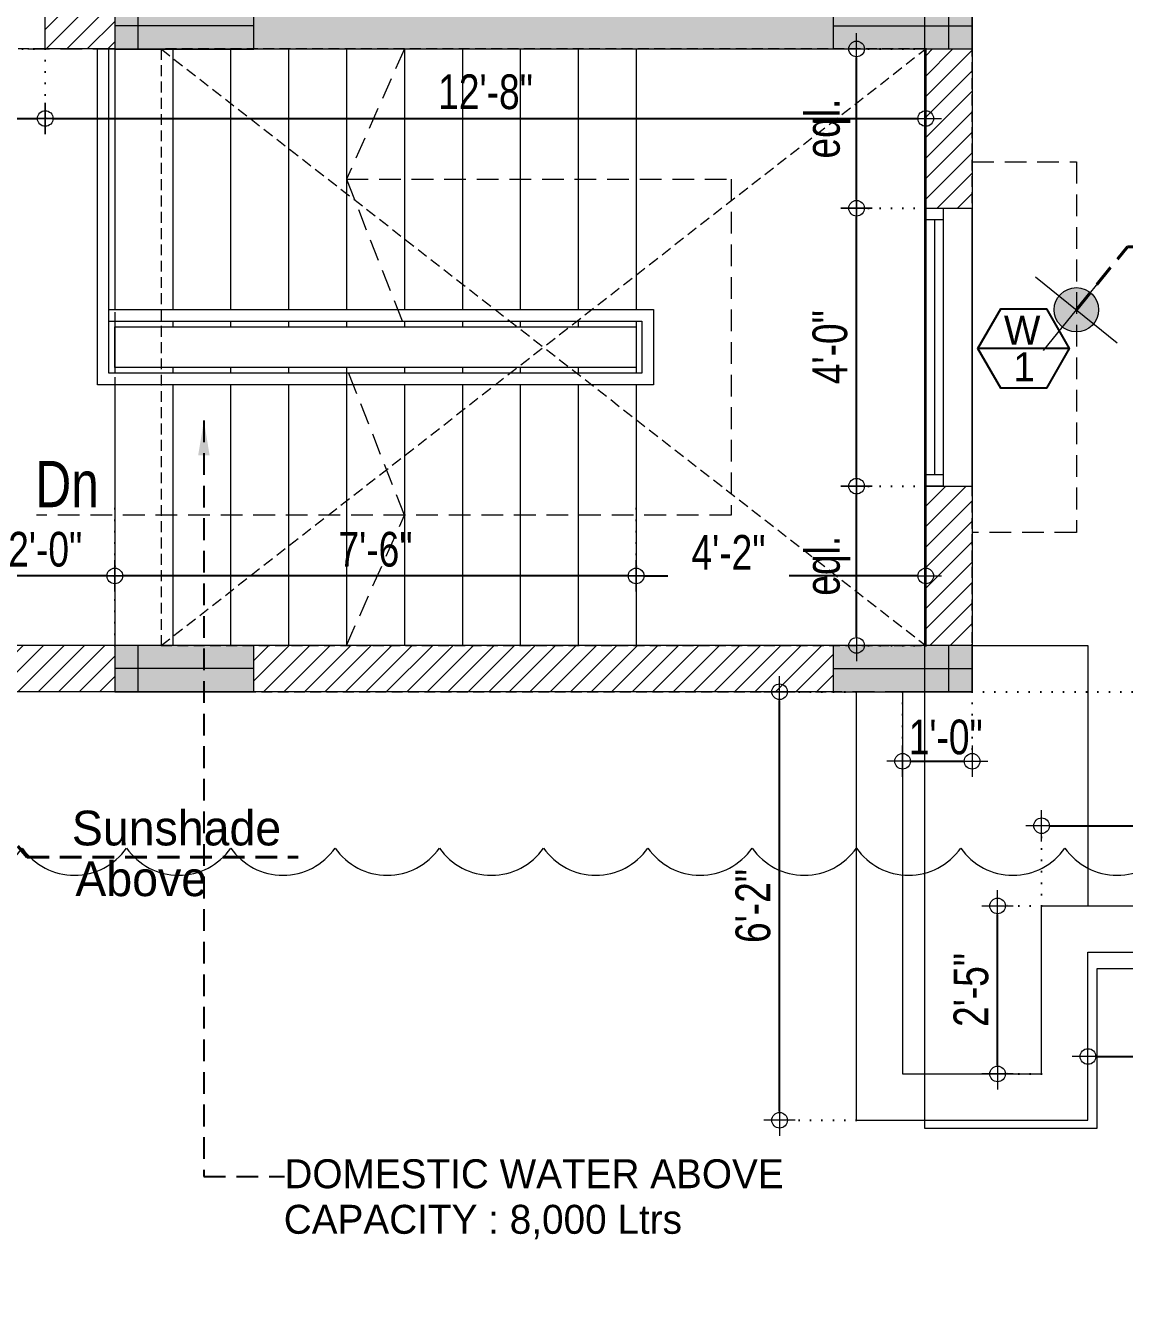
# Model space of a CAD drawing. Header units: inches. Extents: x 13 to 21264, y -72369 to -55.
# Drawn here: x 11450.1 to 11639.7, y -71373.6 to -71150.6 of the extents above; entities that cross this region are included whole.
import ezdxf

# ---------------------------------------------------------------- set-up
doc = ezdxf.new("R2010")
doc.units = ezdxf.units.IN
doc.header["$LTSCALE"] = 15
doc.header["$MEASUREMENT"] = 0
doc.header["$PDMODE"] = 34
for name, pattern in [('DASHED2', [0.375, 0.25, -0.125]), ('DOT2', [0.125, 0, -0.125]), ('HIDDEN', [0.375, 0.25, -0.125])]:
    doc.linetypes.add(name, pattern=pattern)
doc.layers.get('0').update_dxf_attribs({"linetype": 'CONTINUOUS', "lineweight": 13})
doc.layers.get('DEFPOINTS').update_dxf_attribs({"linetype": 'CONTINUOUS', "lineweight": 13})
for name, color, linetype in [('1', 8, 'CONTINUOUS'), ('2', 36, 'CONTINUOUS'), ('2P', 46, 'CONTINUOUS'), ('Railing', 233, 'CONTINUOUS')]:
    doc.layers.add(name, color=color, linetype=linetype)
for name, color, linetype, lineweight in [('1P', 252, 'CONTINUOUS', 13), ('A-Wall', 7, 'CONTINUOUS', 40), ('AR-COL-TYP', 2, 'CONTINUOUS', 13), ('AR-WALL', 7, 'CONTINUOUS', 13), ('COLUMN HATCH', 19, 'CONTINUOUS', 13), ('INNER DIM', 30, 'CONTINUOUS', 13), ('parapet wall', 4, 'CONTINUOUS', 13), ('RCC SLAB', 2, 'CONTINUOUS', 13), ('TEXT', 4, 'CONTINUOUS', 13), ('WIN', 152, 'CONTINUOUS', 13)]:
    doc.layers.add(name, color=color, linetype=linetype, lineweight=lineweight)
doc.layers.add('AR-WALL HATCH', color=7, linetype='CONTINUOUS', lineweight=9, true_color=0xfa0000)
doc.layers.add('REVISION - 2', color=7, linetype='CONTINUOUS', lineweight=13, true_color=0x1a6600)
doc.layers.add('BOXTEXT', color=232, linetype='CONTINUOUS', true_color=0xbd005e)
doc.styles.add('My Style', font='', dxfattribs={"width": 0.8})
doc.styles.add('RD', font='', dxfattribs={"width": 0.8})
doc.styles.add('rob', font='')
doc.styles.add('RS', font='', dxfattribs={"width": 0.8})
doc.styles.get('My Style').set_extended_font_data('Century Gothic')
doc.styles.get('RD').set_extended_font_data('Century Gothic')
doc.styles.get('rob').set_extended_font_data('Century Gothic')
doc.styles.get('RS').set_extended_font_data('Century Gothic')
doc.dimstyles.new('SECTION DIM', dxfattribs={"dimscale": 0.6, "dimtxt": 9, "dimasz": 2, "dimexe": 0, "dimexo": 0, "dimgap": 1, "dimtad": 1, "dimzin": 3, "dimdsep": 46, "dimlunit": 4, "dimtxsty": 'RS', "dimblk1": 'CUT', "dimblk2": 'CUT', "dimsah": 1, "dimcen": 0, "dimclrd": 251, "dimclre": 21, "dimclrt": 4, "dimadec": 0, "dimazin": 0, "dimtfac": 1, "dimtix": 1, "dimtofl": 0, "dimtmove": 2, "dimatfit": 3, "dimfxl": 0, "dimtolj": 1, "dimtzin": 3, "dimarcsym": 0})
doc.dimstyles.new('Working Dim', dxfattribs={"dimtxt": 8, "dimasz": 1, "dimexe": 0.18, "dimexo": 0.0625, "dimgap": 2, "dimtad": 1, "dimdec": 1, "dimzin": 3, "dimdsep": 46, "dimlunit": 4, "dimtxsty": 'My Style', "dimblk": 'CUT', "dimcen": 0.09, "dimclrd": 250, "dimclre": 21, "dimclrt": 30, "dimadec": 0, "dimazin": 3, "dimtfac": 0.75, "dimtdec": 1, "dimtix": 1, "dimtofl": 0, "dimtmove": 0, "dimatfit": 3, "dimfxl": 1, "dimtolj": 1, "dimtzin": 0, "dimarcsym": 0})
doc.dimstyles.new('WORKING DIM-altura', dxfattribs={"dimscale": 0, "dimtxt": 6, "dimasz": 1.5, "dimexe": 0, "dimexo": 0, "dimgap": 2, "dimtad": 1, "dimzin": 3, "dimdsep": 46, "dimlunit": 4, "dimtxsty": 'RS', "dimblk1": 'CUT-15', "dimblk2": 'CUT-15', "dimsah": 1, "dimcen": 0, "dimclrd": 49, "dimclre": 109, "dimclrt": 41, "dimadec": 0, "dimazin": 0, "dimtfac": 0.75, "dimtix": 1, "dimtofl": 0, "dimtmove": 2, "dimatfit": 2, "dimldrblk": 'CUT-15', "dimfxl": 1, "dimtolj": 1, "dimtzin": 3, "dimlwd": -1, "dimlwe": -1, "dimarcsym": 0})
pattern_1 = [(45, (16740.3535, -1712.1522), (-1.76776695, 1.76776695), [])]

# ---------------------------------------------------------------- blocks, each defined once
blk = doc.blocks.new('*U21')
at = {"layer": 'WIN', "ltscale": 2}
for p, q in [((0, 0), (48, 0)), ((2, -5), (0, -5)), ((0, -5), (0, -8)), ((46, -5), (2, -5)), ((2, -8), (2, -5)), ((46, -6.5), (2, -6.5)), ((48, -5), (46, -5)), ((46, -5), (46, -8)), ((48, -8), (48, -5)), ((0, -8), (2, -8)), ((46, -8), (2, -8)), ((46, -8), (48, -8))]:
    blk.add_line(p, q, dxfattribs=at)
blk = doc.blocks.new('ty col')
at = {"layer": 'AR-COL-TYP'}
h = blk.add_hatch(color=250, dxfattribs=at)
h.dxf.hatch_style = 1
h.paths.add_polyline_path([(-4.02, -20), (3.98, -20), (3.98, 4), (-4.02, 4)])
at = {"layer": 'AR-COL-TYP', "color": 5}
for p, q in [((-0.02, 4, 0), (-0.02, -20, 0)), ((-4.02, -16, 0), (3.98, -16, 0))]:
    blk.add_line(p, q, dxfattribs=at)
at = {"layer": 'AR-COL-TYP', "elevation": 0}
blk.add_lwpolyline([(-4.02, -20), (3.98, -20), (3.98, 4), (-4.02, 4)], close=True, dxfattribs=at)
blk = doc.blocks.new('CUT-15')
h = blk.add_hatch(color=256)
h.dxf.hatch_style = 1
edge = h.paths.add_edge_path()
edge.add_arc((0, 0), 0.638, -180, 180)
for p, q in [((0, -1.509), (0, 1.509)), ((1.509, 0), (-1.509, 0))]:
    blk.add_line(p, q)
blk.add_circle((0, 0), 0.638)
blk = doc.blocks.new('CUT')
at = {"layer": 'INNER DIM', "color": 9}
blk.add_line((0, 1.8), (0, -1.8), dxfattribs=at)
at = {"layer": 'INNER DIM', "color": 8}
blk.add_line((-1.8, 0), (1.8, 0), dxfattribs=at)
at = {"layer": 'INNER DIM', "color": 9}
blk.add_circle((0, 0), 0.9, dxfattribs=at)
blk = doc.blocks.new('*D689')
at = {"layer": 'DEFPOINTS', "color": 0, "transparency": 16777216}
for p in [(11555.5, -71234, -0.01), (11605.5, -71234, 0.01), (11605.5, -71245.63)]:
    blk.add_point(p, dxfattribs=at)
at = {"layer": 'INNER DIM', "color": 21, "linetype": 'DOT2', "lineweight": -2, "transparency": 16777216}
for p, q in [((11555.5, -71234), (11555.5, -71245.63)), ((11605.5, -71234), (11605.5, -71245.63))]:
    blk.add_line(p, q, dxfattribs=at)
at = {"layer": 'INNER DIM', "color": 251, "lineweight": -2, "transparency": 16777216}
for p, q in [((11557, -71245.63), (11560.96, -71245.63)), ((11604, -71245.63), (11581.93, -71245.63))]:
    blk.add_line(p, q, dxfattribs=at)
at = {"layer": 'INNER DIM', "color": 251, "lineweight": -2, "transparency": 16777216, "xscale": 1.5, "yscale": 1.5, "zscale": 1.5, "rotation": 180}
blk.add_blockref('CUT', (11555.5, -71245.63), dxfattribs=at)
at = {"layer": 'INNER DIM', "color": 251, "lineweight": -2, "transparency": 16777216, "xscale": 1.5, "yscale": 1.5, "zscale": 1.5}
blk.add_blockref('CUT', (11605.5, -71245.63), dxfattribs=at)
at = {"layer": 'INNER DIM', "color": 7, "lineweight": 0, "transparency": 16777216, "insert": (11571.44, -71241.56), "char_height": 6, "attachment_point": 5, "style": 'RS'}
blk.add_mtext('\\A1;4\'-2"', dxfattribs=at)
blk = doc.blocks.new('*D690')
at = {"layer": 'DEFPOINTS', "color": 0, "transparency": 16777216}
for p in [(11465.5, -71234, -0.01), (11555.5, -71234, -0.01), (11465.5, -71245.63)]:
    blk.add_point(p, dxfattribs=at)
at = {"layer": 'INNER DIM', "color": 21, "linetype": 'DOT2', "lineweight": -2, "transparency": 16777216}
for p, q in [((11465.5, -71234), (11465.5, -71245.63)), ((11555.5, -71234), (11555.5, -71245.63))]:
    blk.add_line(p, q, dxfattribs=at)
at = {"layer": 'INNER DIM', "color": 251, "lineweight": -2, "transparency": 16777216}
blk.add_line((11554, -71245.63), (11467, -71245.63), dxfattribs=at)
at = {"layer": 'INNER DIM', "color": 251, "lineweight": -2, "transparency": 16777216, "xscale": 1.5, "yscale": 1.5, "zscale": 1.5, "rotation": 180}
blk.add_blockref('CUT', (11465.5, -71245.63), dxfattribs=at)
at = {"layer": 'INNER DIM', "color": 251, "lineweight": -2, "transparency": 16777216, "xscale": 1.5, "yscale": 1.5, "zscale": 1.5}
blk.add_blockref('CUT', (11555.5, -71245.63), dxfattribs=at)
at = {"layer": 'INNER DIM', "color": 7, "lineweight": 0, "transparency": 16777216, "insert": (11510.5, -71241.06), "char_height": 6, "attachment_point": 5, "style": 'RS'}
blk.add_mtext('\\A1;7\'-6"', dxfattribs=at)
blk = doc.blocks.new('*D692')
at = {"layer": 'DEFPOINTS', "color": 0, "transparency": 16777216}
for p in [(11593.55, -71230.13), (11605.5, -71230.13, 0.01), (11605.5, -71257.63, 0.01)]:
    blk.add_point(p, dxfattribs=at)
at = {"layer": 'INNER DIM', "color": 21, "linetype": 'DOT2', "lineweight": -2, "transparency": 16777216}
for p, q in [((11605.5, -71230.13), (11593.55, -71230.13)), ((11605.5, -71257.63), (11593.55, -71257.63))]:
    blk.add_line(p, q, dxfattribs=at)
at = {"layer": 'INNER DIM', "color": 251, "lineweight": -2, "transparency": 16777216}
blk.add_line((11593.55, -71256.13), (11593.55, -71231.63), dxfattribs=at)
at = {"layer": 'INNER DIM', "color": 251, "lineweight": -2, "transparency": 16777216, "xscale": 1.5, "yscale": 1.5, "zscale": 1.5}
for p, rotation in [((11593.55, -71230.13), 90), ((11593.55, -71257.63), 270)]:
    blk.add_blockref('CUT', p, dxfattribs=dict(at, rotation=rotation))
at = {"layer": 'INNER DIM', "color": 7, "lineweight": 0, "transparency": 16777216, "insert": (11588.55, -71243.88), "char_height": 6, "attachment_point": 5, "rotation": 90, "style": 'RS'}
blk.add_mtext('\\A1;eql.', dxfattribs=at)
blk = doc.blocks.new('*D693')
at = {"layer": 'DEFPOINTS', "color": 0, "transparency": 16777216}
for p in [(11593.55, -71154.63), (11605.5, -71154.63, 0.01), (11605.5, -71182.13, 0.01)]:
    blk.add_point(p, dxfattribs=at)
at = {"layer": 'INNER DIM', "color": 21, "linetype": 'DOT2', "lineweight": -2, "transparency": 16777216}
for p, q in [((11605.5, -71154.63), (11593.55, -71154.63)), ((11605.5, -71182.13), (11593.55, -71182.13))]:
    blk.add_line(p, q, dxfattribs=at)
at = {"layer": 'INNER DIM', "color": 251, "lineweight": -2, "transparency": 16777216}
blk.add_line((11593.55, -71180.63), (11593.55, -71156.13), dxfattribs=at)
at = {"layer": 'INNER DIM', "color": 251, "lineweight": -2, "transparency": 16777216, "xscale": 1.5, "yscale": 1.5, "zscale": 1.5}
for p, rotation in [((11593.55, -71154.63), 90), ((11593.55, -71182.13), 270)]:
    blk.add_blockref('CUT', p, dxfattribs=dict(at, rotation=rotation))
at = {"layer": 'INNER DIM', "color": 7, "lineweight": 0, "transparency": 16777216, "insert": (11588.55, -71168.38), "char_height": 6, "attachment_point": 5, "rotation": 90, "style": 'RS'}
blk.add_mtext('\\A1;eql.', dxfattribs=at)
blk = doc.blocks.new('*D694')
at = {"layer": 'DEFPOINTS', "color": 0, "transparency": 16777216}
for p in [(11593.55, -71182.13), (11605.5, -71182.13, 0.01), (11605.5, -71230.13, 0.01)]:
    blk.add_point(p, dxfattribs=at)
at = {"layer": 'INNER DIM', "color": 21, "linetype": 'DOT2', "lineweight": -2, "transparency": 16777216}
for p, q in [((11605.5, -71182.13), (11593.55, -71182.13)), ((11605.5, -71230.13), (11593.55, -71230.13))]:
    blk.add_line(p, q, dxfattribs=at)
at = {"layer": 'INNER DIM', "color": 251, "lineweight": -2, "transparency": 16777216}
blk.add_line((11593.55, -71228.63), (11593.55, -71183.63), dxfattribs=at)
at = {"layer": 'INNER DIM', "color": 251, "lineweight": -2, "transparency": 16777216, "xscale": 1.5, "yscale": 1.5, "zscale": 1.5}
for p, rotation in [((11593.55, -71182.13), 90), ((11593.55, -71230.13), 270)]:
    blk.add_blockref('CUT', p, dxfattribs=dict(at, rotation=rotation))
at = {"layer": 'INNER DIM', "color": 7, "lineweight": 0, "transparency": 16777216, "insert": (11588.98, -71206.13), "char_height": 6, "attachment_point": 5, "rotation": 90, "style": 'RS'}
blk.add_mtext('\\A1;4\'-0"', dxfattribs=at)
blk = doc.blocks.new('*D697')
at = {"layer": 'DEFPOINTS', "color": 0, "transparency": 16777216}
for p in [(11379.49, -71154.63), (11453.5, -71154.63, 0.01), (11397.49, -71257.63, 0.01)]:
    blk.add_point(p, dxfattribs=at)
at = {"layer": 'INNER DIM', "color": 21, "linetype": 'DOT2', "lineweight": -2, "transparency": 16777216}
for p, q in [((11453.5, -71154.63), (11379.49, -71154.63)), ((11397.49, -71257.63), (11379.49, -71257.63))]:
    blk.add_line(p, q, dxfattribs=at)
at = {"layer": 'INNER DIM', "color": 251, "lineweight": -2, "transparency": 16777216}
blk.add_line((11379.49, -71256.13), (11379.49, -71156.13), dxfattribs=at)
at = {"layer": 'INNER DIM', "color": 251, "lineweight": -2, "transparency": 16777216, "xscale": 1.5, "yscale": 1.5, "zscale": 1.5}
for p, rotation in [((11379.49, -71154.63), 90), ((11379.49, -71257.63), 270)]:
    blk.add_blockref('CUT', p, dxfattribs=dict(at, rotation=rotation))
at = {"layer": 'INNER DIM', "color": 7, "lineweight": 0, "transparency": 16777216, "insert": (11374.91, -71206.13), "char_height": 6, "attachment_point": 5, "rotation": 90, "style": 'RS'}
blk.add_mtext('\\A1;8\'-7"', dxfattribs=at)
blk = doc.blocks.new('*D700')
at = {"layer": 'DEFPOINTS', "color": 0, "transparency": 16777216}
for p in [(11405.49, -71154.64, 0.01), (11453.5, -71154.63, 0.01), (11453.5, -71166.64)]:
    blk.add_point(p, dxfattribs=at)
at = {"layer": 'INNER DIM', "color": 21, "linetype": 'DOT2', "lineweight": -2, "transparency": 16777216}
for p, q in [((11405.49, -71154.64), (11405.49, -71166.64)), ((11453.5, -71154.63), (11453.5, -71166.64))]:
    blk.add_line(p, q, dxfattribs=at)
at = {"layer": 'INNER DIM', "color": 251, "lineweight": -2, "transparency": 16777216}
blk.add_line((11406.99, -71166.64), (11452, -71166.64), dxfattribs=at)
at = {"layer": 'INNER DIM', "color": 251, "lineweight": -2, "transparency": 16777216, "xscale": 1.5, "yscale": 1.5, "zscale": 1.5, "rotation": 180}
blk.add_blockref('CUT', (11405.49, -71166.64), dxfattribs=at)
at = {"layer": 'INNER DIM', "color": 251, "lineweight": -2, "transparency": 16777216, "xscale": 1.5, "yscale": 1.5, "zscale": 1.5}
blk.add_blockref('CUT', (11453.5, -71166.64), dxfattribs=at)
at = {"layer": 'INNER DIM', "color": 7, "lineweight": 0, "transparency": 16777216, "insert": (11429.49, -71162.06), "char_height": 6, "attachment_point": 5, "style": 'RS'}
blk.add_mtext('\\A1;4\'-0"', dxfattribs=at)
blk = doc.blocks.new('*D701')
at = {"layer": 'DEFPOINTS', "color": 0, "transparency": 16777216}
for p in [(11441.49, -71245.63), (11441.49, -71257.63), (11465.5, -71257.64, 0.01)]:
    blk.add_point(p, dxfattribs=at)
at = {"layer": 'INNER DIM', "color": 21, "linetype": 'DOT2', "lineweight": -2, "transparency": 16777216}
for p, q in [((11441.49, -71257.63), (11441.49, -71245.63)), ((11465.5, -71257.64), (11465.5, -71245.63))]:
    blk.add_line(p, q, dxfattribs=at)
at = {"layer": 'INNER DIM', "color": 251, "lineweight": -2, "transparency": 16777216}
blk.add_line((11464, -71245.63), (11442.99, -71245.63), dxfattribs=at)
at = {"layer": 'INNER DIM', "color": 251, "lineweight": -2, "transparency": 16777216, "xscale": 1.5, "yscale": 1.5, "zscale": 1.5, "rotation": 180}
blk.add_blockref('CUT', (11441.49, -71245.63), dxfattribs=at)
at = {"layer": 'INNER DIM', "color": 251, "lineweight": -2, "transparency": 16777216, "xscale": 1.5, "yscale": 1.5, "zscale": 1.5}
blk.add_blockref('CUT', (11465.5, -71245.63), dxfattribs=at)
at = {"layer": 'INNER DIM', "color": 7, "lineweight": 0, "transparency": 16777216, "insert": (11453.49, -71241.06), "char_height": 6, "attachment_point": 5, "style": 'RS'}
blk.add_mtext('\\A1;2\'-0"', dxfattribs=at)
blk = doc.blocks.new('*D702')
at = {"layer": 'DEFPOINTS', "color": 0, "transparency": 16777216}
for p in [(11453.5, -71154.63, 0.01), (11605.5, -71154.64, 0.02), (11605.5, -71166.64)]:
    blk.add_point(p, dxfattribs=at)
at = {"layer": 'INNER DIM', "color": 21, "linetype": 'DOT2', "lineweight": -2, "transparency": 16777216}
for p, q in [((11453.5, -71154.63), (11453.5, -71166.64)), ((11605.5, -71154.64), (11605.5, -71166.64))]:
    blk.add_line(p, q, dxfattribs=at)
at = {"layer": 'INNER DIM', "color": 251, "lineweight": -2, "transparency": 16777216}
blk.add_line((11455, -71166.64), (11604, -71166.64), dxfattribs=at)
at = {"layer": 'INNER DIM', "color": 251, "lineweight": -2, "transparency": 16777216, "xscale": 1.5, "yscale": 1.5, "zscale": 1.5, "rotation": 180}
blk.add_blockref('CUT', (11453.5, -71166.64), dxfattribs=at)
at = {"layer": 'INNER DIM', "color": 251, "lineweight": -2, "transparency": 16777216, "xscale": 1.5, "yscale": 1.5, "zscale": 1.5}
blk.add_blockref('CUT', (11605.5, -71166.64), dxfattribs=at)
at = {"layer": 'INNER DIM', "color": 7, "lineweight": 0, "transparency": 16777216, "insert": (11529.5, -71162.06), "char_height": 6, "attachment_point": 5, "style": 'RS'}
blk.add_mtext('\\A1;12\'-8"', dxfattribs=at)
blk = doc.blocks.new('*D730')
at = {"layer": 'DEFPOINTS', "color": 0, "transparency": 16777216}
for p in [(11601.5, -71265.63, 0.01), (11613.5, -71265.63, 0.01), (11613.5, -71277.63)]:
    blk.add_point(p, dxfattribs=at)
at = {"layer": 'INNER DIM', "color": 21, "linetype": 'DOT2', "lineweight": -2, "transparency": 16777216}
for p, q in [((11601.5, -71265.63), (11601.5, -71277.63)), ((11613.5, -71265.63), (11613.5, -71277.63))]:
    blk.add_line(p, q, dxfattribs=at)
at = {"layer": 'INNER DIM', "color": 251, "lineweight": -2, "transparency": 16777216}
blk.add_line((11603, -71277.63), (11612, -71277.63), dxfattribs=at)
at = {"layer": 'INNER DIM', "color": 251, "lineweight": -2, "transparency": 16777216, "xscale": 1.5, "yscale": 1.5, "zscale": 1.5, "rotation": 180}
blk.add_blockref('CUT', (11601.5, -71277.63), dxfattribs=at)
at = {"layer": 'INNER DIM', "color": 251, "lineweight": -2, "transparency": 16777216, "xscale": 1.5, "yscale": 1.5, "zscale": 1.5}
blk.add_blockref('CUT', (11613.5, -71277.63), dxfattribs=at)
at = {"layer": 'INNER DIM', "color": 7, "lineweight": 0, "transparency": 16777216, "insert": (11608.94, -71273.48), "char_height": 6, "attachment_point": 5, "style": 'RS'}
blk.add_mtext('\\A1;1\'-0"', dxfattribs=at)
blk = doc.blocks.new('*D731')
at = {"layer": 'DEFPOINTS', "color": 0, "transparency": 16777216}
for p in [(11829.51, -71288.77), (11625.5, -71302.62, 0.01), (11829.51, -71302.62, 0.01)]:
    blk.add_point(p, dxfattribs=at)
at = {"layer": 'INNER DIM', "color": 21, "linetype": 'DOT2', "lineweight": -2, "transparency": 16777216}
for p, q in [((11625.5, -71302.62), (11625.5, -71288.77)), ((11829.51, -71302.62), (11829.51, -71288.77))]:
    blk.add_line(p, q, dxfattribs=at)
at = {"layer": 'INNER DIM', "color": 251, "lineweight": -2, "transparency": 16777216}
blk.add_line((11627, -71288.77), (11828.01, -71288.77), dxfattribs=at)
at = {"layer": 'INNER DIM', "color": 251, "lineweight": -2, "transparency": 16777216, "xscale": 1.5, "yscale": 1.5, "zscale": 1.5, "rotation": 180}
blk.add_blockref('CUT', (11625.5, -71288.77), dxfattribs=at)
at = {"layer": 'INNER DIM', "color": 251, "lineweight": -2, "transparency": 16777216, "xscale": 1.5, "yscale": 1.5, "zscale": 1.5}
blk.add_blockref('CUT', (11829.51, -71288.77), dxfattribs=at)
at = {"layer": 'INNER DIM', "color": 7, "lineweight": 0, "transparency": 16777216, "insert": (11727.51, -71284.2), "char_height": 6, "attachment_point": 5, "style": 'RS'}
blk.add_mtext('\\A1;17\'-0"', dxfattribs=at)
blk = doc.blocks.new('*D732')
at = {"layer": 'DEFPOINTS', "color": 0, "transparency": 16777216}
for p in [(11617.9, -71302.62), (11625.5, -71302.62), (11625.5, -71331.63, 0.01)]:
    blk.add_point(p, dxfattribs=at)
at = {"layer": 'INNER DIM', "color": 21, "linetype": 'DOT2', "lineweight": -2, "transparency": 16777216}
for p, q in [((11625.5, -71302.62), (11617.9, -71302.62)), ((11625.5, -71331.63), (11617.9, -71331.63))]:
    blk.add_line(p, q, dxfattribs=at)
at = {"layer": 'INNER DIM', "color": 251, "lineweight": -2, "transparency": 16777216}
blk.add_line((11617.9, -71330.13), (11617.9, -71304.12), dxfattribs=at)
at = {"layer": 'INNER DIM', "color": 251, "lineweight": -2, "transparency": 16777216, "xscale": 1.5, "yscale": 1.5, "zscale": 1.5}
for p, rotation in [((11617.9, -71302.62), 90), ((11617.9, -71331.63), 270)]:
    blk.add_blockref('CUT', p, dxfattribs=dict(at, rotation=rotation))
at = {"layer": 'INNER DIM', "color": 7, "lineweight": 0, "transparency": 16777216, "insert": (11613.33, -71317.13), "char_height": 6, "attachment_point": 5, "rotation": 90, "style": 'RS'}
blk.add_mtext('\\A1;2\'-5"', dxfattribs=at)
blk = doc.blocks.new('*D768')
at = {"layer": 'DEFPOINTS', "color": 0, "transparency": 16777216}
for p in [(11633.5, -71328.62, 0.01), (11821.5, -71328.62, 0.01), (11821.5, -71328.62)]:
    blk.add_point(p, dxfattribs=at)
at = {"layer": 'INNER DIM', "color": 21, "linetype": 'DOT2', "lineweight": -2, "transparency": 16777216}
blk.add_line((11633.5, -71328.62), (11633.5, -71328.62), dxfattribs=at)
at = {"layer": 'INNER DIM', "color": 251, "lineweight": -2, "transparency": 16777216}
blk.add_line((11635, -71328.62), (11820, -71328.62), dxfattribs=at)
at = {"layer": 'INNER DIM', "color": 251, "lineweight": -2, "transparency": 16777216, "xscale": 1.5, "yscale": 1.5, "zscale": 1.5, "rotation": 180}
blk.add_blockref('CUT', (11633.5, -71328.62), dxfattribs=at)
at = {"layer": 'INNER DIM', "color": 251, "lineweight": -2, "transparency": 16777216, "xscale": 1.5, "yscale": 1.5, "zscale": 1.5}
blk.add_blockref('CUT', (11821.5, -71328.62), dxfattribs=at)
at = {"layer": 'INNER DIM', "color": 7, "lineweight": 0, "transparency": 16777216, "insert": (11727.5, -71324.05), "char_height": 6, "attachment_point": 5, "style": 'RS'}
blk.add_mtext('\\A1;15\'-8"', dxfattribs=at)
blk = doc.blocks.new('*D769')
at = {"layer": 'DEFPOINTS', "color": 0, "transparency": 16777216}
for p in [(11580.27, -71265.63), (11593.5, -71265.63, 0.02), (11593.5, -71339.63, 0.01)]:
    blk.add_point(p, dxfattribs=at)
at = {"layer": 'INNER DIM', "color": 21, "linetype": 'DOT2', "lineweight": -2, "transparency": 16777216}
for p, q in [((11593.5, -71265.63), (11580.27, -71265.63)), ((11593.5, -71339.63), (11580.27, -71339.63))]:
    blk.add_line(p, q, dxfattribs=at)
at = {"layer": 'INNER DIM', "color": 251, "lineweight": -2, "transparency": 16777216}
blk.add_line((11580.27, -71338.13), (11580.27, -71267.13), dxfattribs=at)
at = {"layer": 'INNER DIM', "color": 251, "lineweight": -2, "transparency": 16777216, "xscale": 1.5, "yscale": 1.5, "zscale": 1.5}
for p, rotation in [((11580.27, -71265.63), 90), ((11580.27, -71339.63), 270)]:
    blk.add_blockref('CUT', p, dxfattribs=dict(at, rotation=rotation))
at = {"layer": 'INNER DIM', "color": 7, "lineweight": 0, "transparency": 16777216, "insert": (11575.69, -71302.63), "char_height": 6, "attachment_point": 5, "rotation": 90, "style": 'RS'}
blk.add_mtext('\\A1;6\'-2"', dxfattribs=at)
blk = doc.blocks.new('*D619')
at = {"layer": 'DEFPOINTS', "color": 0, "transparency": 16777216}
for p in [(11613.5, -71146.63, 0.01), (11613.5, -71265.63, 0.01), (11871.5, -71265.63)]:
    blk.add_point(p, dxfattribs=at)
at = {"layer": 'INNER DIM', "color": 8, "linetype": 'DOT2', "lineweight": -2, "transparency": 16777216}
for p, q in [((11613.5, -71146.63), (11871.5, -71146.63)), ((11613.5, -71265.63), (11871.5, -71265.63))]:
    blk.add_line(p, q, dxfattribs=at)
at = {"layer": 'INNER DIM', "color": 251, "lineweight": -2, "transparency": 16777216}
blk.add_line((11871.5, -71148.13), (11871.5, -71264.13), dxfattribs=at)
at = {"layer": 'INNER DIM', "color": 251, "lineweight": -2, "transparency": 16777216, "xscale": 1.5, "yscale": 1.5, "zscale": 1.5}
for p, rotation in [((11871.5, -71146.63), 90), ((11871.5, -71265.63), 270)]:
    blk.add_blockref('CUT', p, dxfattribs=dict(at, rotation=rotation))
at = {"layer": 'INNER DIM', "color": 7, "lineweight": 0, "transparency": 16777216, "insert": (11866.33, -71206.13), "char_height": 7, "attachment_point": 5, "rotation": 90, "style": 'RS'}
blk.add_mtext('\\A1;9\'-11"', dxfattribs=at)
blk = doc.blocks.new('*D620')
at = {"layer": 'DEFPOINTS', "color": 0, "transparency": 16777216}
for p in [(11613.5, -71265.63, 0.01), (11829.51, -71302.62, 0.01), (11871.5, -71302.62)]:
    blk.add_point(p, dxfattribs=at)
at = {"layer": 'INNER DIM', "color": 8, "linetype": 'DOT2', "lineweight": -2, "transparency": 16777216}
for p, q in [((11613.5, -71265.63), (11871.5, -71265.63)), ((11829.51, -71302.62), (11871.5, -71302.62))]:
    blk.add_line(p, q, dxfattribs=at)
at = {"layer": 'INNER DIM', "color": 251, "lineweight": -2, "transparency": 16777216}
blk.add_line((11871.5, -71267.13), (11871.5, -71301.12), dxfattribs=at)
at = {"layer": 'INNER DIM', "color": 251, "lineweight": -2, "transparency": 16777216, "xscale": 1.5, "yscale": 1.5, "zscale": 1.5}
for p, rotation in [((11871.5, -71265.63), 90), ((11871.5, -71302.62), 270)]:
    blk.add_blockref('CUT', p, dxfattribs=dict(at, rotation=rotation))
at = {"layer": 'INNER DIM', "color": 7, "lineweight": 0, "transparency": 16777216, "insert": (11866.33, -71284.13), "char_height": 7, "attachment_point": 5, "rotation": 90, "style": 'RS'}
blk.add_mtext('\\A1;3\'-1"', dxfattribs=at)
blk = doc.blocks.new('A$C143F6AB8')
at = {"layer": 'BOXTEXT'}
blk.add_line((15.78, 7.22), (0, 7.22), dxfattribs=at)
blk.add_lwpolyline([(0, 7.22), (3.95, 14.05), (11.84, 14.05), (15.78, 7.22), (11.84, 0.38), (3.95, 0.38)], close=True, dxfattribs=at)
at = {"layer": 'BOXTEXT', "style": 'rob'}
for s, p in [('W', (4.49, 7.89)), ('1', (6.11, 1.56))]:
    blk.add_text(s, height=5, dxfattribs=at).set_placement(p)

msp = doc.modelspace()

# ---------------------------------------------------------------- hatches: boundary and pattern name
at = {"layer": 'AR-WALL HATCH', "lineweight": 0, "ltscale": 3}
h = msp.add_hatch(dxfattribs=at)
h.set_pattern_fill('ANSI31', color=256, scale=20)
h.set_pattern_definition(pattern_1)
h.paths.add_polyline_path([(11453.5, -71146.635), (11453.5, -71154.635), (11465.498, -71154.635), (11465.498, -71146.635)])
h = msp.add_hatch(dxfattribs=at)
h.set_pattern_fill('ANSI31', color=256, scale=20)
h.set_pattern_definition([(45, (8509.8486, -4983.263), (-1.76776695, 1.76776695), [])])
h.paths.add_polyline_path([(11613.498, -71154.634), (11605.498, -71154.634), (11605.498, -71182.134), (11613.498, -71182.134)])
h.paths.add_polyline_path([(11608.498, -71230.134), (11605.498, -71230.134), (11605.5, -71257.634), (11613.5, -71257.634), (11613.498, -71230.134)])
h = msp.add_hatch(dxfattribs=at)
h.set_pattern_fill('ANSI31', color=256, scale=20)
h.set_pattern_definition(pattern_1)
h.paths.add_polyline_path([(11589.5, -71257.635), (11489.5, -71257.635), (11489.5, -71265.634), (11589.5, -71265.634)])
h.paths.add_polyline_path([(11465.5, -71257.635), (11441.61, -71257.635), (11441.486, -71257.759), (11441.486, -71265.634), (11465.5, -71265.634)])
at = {"layer": 'COLUMN HATCH', "lineweight": 0, "ltscale": 0.5}
h = msp.add_hatch(dxfattribs=at)
h.set_pattern_fill('AR-CONC', color=8, scale=0.3)
h.set_pattern_definition([(50, (19085.9803, -23624.0582), (2.15178055, -0.188256405), [0.225, -2.475]), (355, (19085.9803, -23624.0582), (-0.416254, 2.2565764), [0.18, -1.98]), (100.4514445, (19086.1596, -23624.074), (1.73552654, 2.06831997), [0.19122058, -2.10342634]), (46.1842, (19085.9803, -23623.4582), (3.20172399, -0.49655784), [0.3375, -3.7125]), (96.6356355, (19086.247, -23623.4996), (2.80398584, 2.9223558), [0.28683103, -3.15514128]), (351.184164, (19085.9803, -23623.4582), (2.80398584, 2.9223558), [0.27, -2.97]), (21, (19086.2803, -23623.6082), (1.790721156, -1.20785667), [0.225, -2.475]), (326, (19086.2803, -23623.6082), (0.729946, 2.17545014), [0.18, -1.98]), (71.4514447, (19086.4295, -23623.7089), (2.52066713, 0.96759346), [0.19122057, -2.10342634]), (37.5, (19085.9803, -23624.0582), (0.036479566, 0.998681561), [0, -1.956, 0, -2.01, 0, -1.9875]), (7.5, (19085.9803, -23624.0582), (0.789208612, 1.183235136), [0, -1.146, 0, -1.911, 0, -0.7575]), (327.5, (19085.3113, -23624.0582), (1.601467309, -0.067664615), [0, -0.75, 0, -2.34, 0, -3.105]), (317.5, (19085.0113, -23624.0582), (1.74955851, 0.300314947), [0, -0.975, 0, -1.554, 0, -2.205])])
h.paths.add_polyline_path([(11509.506, -71042.635), (11509.506, -71050.634), (11485.502, -71050.634), (11485.502, -71050.635), (11589.5, -71050.634), (11589.5, -71146.634), (11465.502, -71146.634), (11465.502, -71154.635), (11589.498, -71154.634), (11589.498, -71146.634), (11597.5, -71146.634), (11597.5, -71042.635)])

# ---------------------------------------------------------------- linework, layer by layer
at = {"lineweight": 0}
for p in [(11465.5, -71257.634, -0.009), (11465.5, -71257.635, -0.009)]:
    msp.add_line(p, (11465.5, -71265.634, -0.009), dxfattribs=at)
at = {"color": 1, "lineweight": 0, "ltscale": 3}
msp.add_lwpolyline([(9275.078, -72094.491), (9275.078, -71345.76), (11396.382, -71345.76), (11396.382, -71008.659), (11139.099, -71008.659), (11139.099, -70939.717), (10986.584, -70939.717), (10986.584, -70580.336), (11804.834, -70580.336), (11804.834, -70936.992), (11605.288, -70936.992), (11605.288, -71006.061), (11605.288, -71340.974), (11635.113, -71340.974), (11635.113, -71313.444), (11820.52, -71313.444), (11820.52, -72103.233), (9274.727, -72103.233), (9274.727, -72093.122), (9274.727, -72090.418), (9275.097, -72090.418)], dxfattribs=at)
at = {"layer": '1', "lineweight": 0}
for p, q in [((11465.499, -71154.635, -0.012), (11465.499, -71199.635, -0.027)), ((11475.499, -71154.635, -0.012), (11475.499, -71199.635, -0.027)), ((11485.499, -71154.635, -0.012), (11485.499, -71199.635, -0.027)), ((11495.499, -71154.635, -0.012), (11495.499, -71199.635, -0.027)), ((11505.499, -71154.635, -0.012), (11505.499, -71199.635, -0.027)), ((11515.499, -71154.635, -0.012), (11515.499, -71199.635, -0.027)), ((11525.499, -71154.635, -0.012), (11525.499, -71199.635, -0.027)), ((11535.499, -71154.635, -0.012), (11535.499, -71199.635, -0.027)), ((11545.499, -71154.635, -0.012), (11545.499, -71199.635, -0.027)), ((11555.499, -71154.635, -0.012), (11555.499, -71199.635, -0.028)), ((11465.499, -71202.635, -0.012), (11555.499, -71202.635, -0.012)), ((11475.499, -71201.635, -0.027), (11475.499, -71202.635, -0.027)), ((11485.499, -71201.635, -0.027), (11485.499, -71202.635, -0.027)), ((11495.499, -71201.635, -0.027), (11495.499, -71202.635, -0.027)), ((11505.499, -71201.635, -0.027), (11505.499, -71202.635, -0.027)), ((11515.499, -71201.635, -0.027), (11515.499, -71202.635, -0.027)), ((11525.499, -71201.635, -0.027), (11525.499, -71202.635, -0.027)), ((11535.499, -71201.635, -0.027), (11535.499, -71202.635, -0.027)), ((11545.499, -71201.635, -0.027), (11545.499, -71202.635, -0.027))]:
    msp.add_line(p, q, dxfattribs=at)
at = {"layer": '1', "linetype": 'HIDDEN', "lineweight": 0}
msp.add_line((11555.499, -71201.635, -0.027), (11555.499, -71210.635, -0.037), dxfattribs=at)
for points, elevation in [([(11515.499, -71154.635), (11505.499, -71177.135), (11515.499, -71202.635)], -0.012), ([(11613.498, -71174.134), (11613.498, -71174.134), (11631.498, -71174.134), (11631.498, -71238.134), (11631.498, -71238.134), (11613.498, -71238.134)], -0.017), ([(11505.499, -71177.135), (11571.911, -71177.135), (11571.911, -71235.135), (11452.006, -71235.135)], -0.019), ([(11505.499, -71257.635), (11515.499, -71235.135), (11505.499, -71209.635)], -0.012)]:
    msp.add_lwpolyline(points, dxfattribs=dict(at, elevation=elevation))
at = {"layer": '1P', "lineweight": 0}
for p, q in [((11465.499, -71202.635, -0.027), (11555.499, -71202.635, -0.027)), ((11555.499, -71209.635, -0.037), (11465.499, -71209.635, -0.037))]:
    msp.add_line(p, q, dxfattribs=at)
at = {"layer": '2', "linetype": 'HIDDEN', "lineweight": 0, "elevation": -0.009}
for points in [[(11613.497, -71265.631), (11397.489, -71265.631), (11397.489, -71146.639), (11613.497, -71146.639)], [(11605.5, -71257.634), (11405.486, -71257.634), (11405.486, -71154.635), (11605.5, -71154.635)]]:
    msp.add_lwpolyline(points, close=True, dxfattribs=at)
at = {"layer": '2', "color": 6, "linetype": 'HIDDEN', "lineweight": 0, "ltscale": 0.5, "elevation": -0.009}
for points in [[(11465.5, -71265.635), (11613.5, -71265.635), (11613.5, -71146.635), (11465.5, -71146.635)], [(11473.5, -71257.635), (11605.5, -71257.635), (11605.5, -71154.635), (11473.5, -71154.635)]]:
    msp.add_lwpolyline(points, close=True, dxfattribs=at)
at = {"layer": '2', "linetype": 'HIDDEN', "lineweight": 0, "ltscale": 0.5, "elevation": -0.003}
msp.add_lwpolyline([(11453.5, -71154.634), (11405.486, -71154.635)], dxfattribs=at)
at = {"layer": '2', "color": 6, "linetype": 'HIDDEN', "lineweight": 0, "ltscale": 0.5}
for points, elevation in [([(11473.5, -71257.635), (11605.496, -71154.634)], -0.017), ([(11473.5, -71154.635), (11605.5, -71257.634)], -0.009)]:
    msp.add_lwpolyline(points, dxfattribs=dict(at, elevation=elevation))
at = {"layer": '2', "lineweight": 0, "elevation": -0.001}
msp.add_lwpolyline([(11613.5, -71257.634), (11633.505, -71257.634), (11633.505, -71302.618)], dxfattribs=at)
at = {"layer": '2P', "lineweight": 0}
for p, q in [((11465.499, -71201.635, -0.027), (11465.499, -71210.635, -0.037)), ((11465.499, -71209.635, -0.012), (11465.499, -71202.635, -0.012)), ((11555.499, -71202.635, -0.012), (11555.499, -71209.635, -0.012)), ((11555.499, -71209.635, -0.012), (11465.499, -71209.635, -0.012)), ((11475.499, -71209.635, -0.037), (11475.499, -71210.635, -0.037)), ((11485.499, -71209.635, -0.037), (11485.499, -71210.635, -0.037)), ((11495.499, -71209.635, -0.037), (11495.499, -71210.635, -0.037)), ((11505.499, -71209.635, -0.037), (11505.499, -71257.635, -0.009)), ((11515.499, -71209.635, -0.037), (11515.499, -71210.635, -0.037)), ((11525.499, -71209.635, -0.037), (11525.499, -71210.635, -0.037)), ((11535.499, -71209.635, -0.037), (11535.499, -71210.635, -0.037)), ((11545.499, -71209.635, -0.037), (11545.499, -71210.635, -0.037)), ((11555.499, -71209.635, -0.037), (11555.499, -71210.635, -0.037)), ((11465.499, -71212.635, -0.036), (11465.5, -71257.635, -0.009)), ((11475.499, -71212.635, -0.037), (11475.499, -71257.635, -0.009)), ((11485.499, -71212.635, -0.037), (11485.499, -71257.635, -0.009)), ((11495.499, -71212.635, -0.037), (11495.499, -71257.635, -0.009)), ((11515.499, -71212.635, -0.037), (11515.499, -71257.635, -0.009)), ((11525.499, -71212.635, -0.037), (11525.499, -71257.635, -0.009)), ((11535.499, -71212.635, -0.037), (11535.499, -71257.635, -0.009)), ((11545.499, -71212.635, -0.037), (11545.499, -71257.635, -0.009)), ((11555.499, -71212.635, -0.037), (11555.499, -71257.635, -0.009))]:
    msp.add_line(p, q, dxfattribs=at)
at = {"layer": 'A-Wall', "lineweight": 0, "ltscale": 3}
for points, elevation in [([(11453.5, -71154.634), (11453.5, -71146.634)], -0.001), ([(11465.498, -71154.635), (11453.5, -71154.634)], -0.003)]:
    msp.add_lwpolyline(points, dxfattribs=dict(at, elevation=elevation))
at = {"layer": 'AR-WALL', "lineweight": 0}
for p, q in [((11605.498, -71154.634, -0.003), (11605.498, -71182.134, -0.009)), ((11613.498, -71154.634, -0.003), (11613.498, -71182.134, -0.009)), ((11605.498, -71182.134, -0.017), (11613.498, -71182.134, -0.017)), ((11605.498, -71230.134, -0.009), (11605.498, -71257.634, -0.001)), ((11605.498, -71230.134, -0.017), (11613.498, -71230.134, -0.017)), ((11613.498, -71230.134, -0.009), (11613.5, -71257.634, -0.001)), ((11589.5, -71257.634, -0.001), (11441.486, -71257.634, -0.017)), ((11593.499, -71257.635, -0.017), (11473.499, -71257.635, -0.017)), ((11593.5, -71257.635, -0.017), (11473.5, -71257.635, -0.017)), ((11589.5, -71265.634, -0.001), (11441.486, -71265.634, -0.017))]:
    msp.add_line(p, q, dxfattribs=at)
at = {"layer": 'parapet wall', "lineweight": 0, "ltscale": 3}
for p, q in [((11613.499, -71146.634, -0.009), (11613.5, -71265.634, -0.009)), ((11593.501, -71265.634, -0.009), (11593.501, -71339.635, -0.009)), ((11613.5, -71265.634, -0.009), (11601.501, -71265.635, -0.009)), ((11601.501, -71265.635, -0.009), (11601.501, -71331.635, -0.009)), ((11625.501, -71331.635, -0.009), (11625.501, -71302.618, -0.009)), ((11625.501, -71302.618, -0.009), (11829.513, -71302.618, -0.009)), ((11633.5, -71339.635, -0.009), (11633.501, -71310.618, -0.009)), ((11633.501, -71310.618, -0.009), (11821.501, -71310.618, -0.009)), ((11601.501, -71331.635, -0.009), (11625.501, -71331.635, -0.009)), ((11593.501, -71339.635, -0.009), (11633.5, -71339.635, -0.009))]:
    msp.add_line(p, q, dxfattribs=at)
at = {"layer": 'parapet wall', "lineweight": 0, "ltscale": 3, "elevation": -0.009}
msp.add_lwpolyline([(11589.499, -71050.634), (11589.5, -71154.634), (11605.499, -71154.634), (11605.5, -71257.634)], dxfattribs=at)
at = {"layer": 'Railing', "lineweight": 0}
for p, q in [((11462.499, -71212.635, -0.038), (11462.499, -71154.635, 0.02)), ((11464.499, -71210.635, -0.039), (11464.499, -71154.635, 0.033)), ((11464.499, -71199.635, -0.027), (11558.499, -71199.635, -0.027)), ((11558.499, -71199.635, -0.027), (11558.499, -71212.635, -0.037)), ((11464.499, -71201.635, -0.027), (11556.499, -71201.635, -0.027)), ((11556.499, -71201.635, -0.027), (11556.499, -71210.635, -0.037)), ((11556.499, -71210.635, -0.037), (11464.499, -71210.635, -0.037)), ((11558.499, -71212.635, -0.037), (11462.499, -71212.635, -0.037))]:
    msp.add_line(p, q, dxfattribs=at)
at = {"layer": 'Railing', "lineweight": 0, "elevation": -0.027}
msp.add_lwpolyline([(11462.499, -71201.635), (11462.499, -71199.635)], dxfattribs=at)
at = {"layer": 'RCC SLAB', "lineweight": 0}
for p, q in [((11465.5, -71146.634, -0.001), (11465.5, -71154.634, -0.001)), ((11465.5, -71154.634, -0.001), (11613.498, -71154.634, -0.001))]:
    msp.add_line(p, q, dxfattribs=at)
at = {"layer": 'RCC SLAB', "lineweight": 0, "elevation": -0.003}
msp.add_lwpolyline([(11613.498, -71154.634), (11613.498, -71146.634)], dxfattribs=at)
at = {"layer": 'REVISION - 2', "color": 222, "lineweight": 0, "ltscale": 3, "true_color": 0xb8008a}
msp.add_lwpolyline([(11341.529, -71292.636, 0.5205671), (11359.529, -71292.636, 0.5205671), (11377.529, -71292.636, 0.5205671), (11395.529, -71292.636, 0.5205671), (11413.529, -71292.636, 0.5205671), (11431.529, -71292.636, 0.5205671), (11449.529, -71292.636, 0.5205671), (11467.529, -71292.636, 0.5205671), (11485.529, -71292.636, 0.5205671), (11503.529, -71292.636, 0.5205671), (11521.529, -71292.636, 0.5205671), (11539.529, -71292.636, 0.5205671), (11557.529, -71292.636, 0.5205671), (11575.529, -71292.636, 0.5205671), (11593.529, -71292.636, 0.5205671), (11611.529, -71292.636, 0.5205671), (11629.529, -71292.636, 0.5205671), (11647.529, -71292.636, 0.5205671)], format="xyb", dxfattribs=at)

# ---------------------------------------------------------------- block references
at = {"layer": 'AR-COL-TYP', "lineweight": 0}
for p, rotation in [((11485.503, -71150.658, -0.003), 270.0000000333466), ((11593.493, -71150.611, 0.005), 90.0000000333467), ((11485.505, -71261.658, -0.009), 270.0000000333466), ((11593.495, -71261.611, -0.001), 90.0000000333467)]:
    msp.add_blockref('ty col', p, dxfattribs=dict(at, rotation=rotation))
at = {"layer": 'BOXTEXT', "lineweight": 0}
msp.add_blockref('A$C143F6AB8', (11614.496, -71213.567, -0.022), dxfattribs=at)
at = {"layer": 'WIN', "lineweight": 0, "xscale": -1, "rotation": 270.0000019407474}
msp.add_blockref('*U21', (11613.498, -71230.134, -0.017), dxfattribs=at)

# ---------------------------------------------------------------- texts
at = {"layer": 'REVISION - 2', "color": 222, "lineweight": 0, "ltscale": 3, "true_color": 0xb8008a, "style": 'rob'}
for s, p in [('DOMESTIC WATER ABOVE', (11494.784, -71351.368, -5027975.24)), ('CAPACITY : 8,000 Ltrs', (11494.666, -71359.234, -0.03))]:
    msp.add_text(s, height=5, dxfattribs=at).set_placement(p)
at = {"layer": 'TEXT', "lineweight": 0, "style": 'RD', "width": 0.8}
msp.add_text('Dn', height=8.0003, dxfattribs=at).set_placement((11451.798, -71233.765, -0.019))
at = {"layer": 'TEXT', "lineweight": 0, "style": 'rob'}
for s, p in [('Sunshade', (11458.087, -71292.166, -0.047)), ('Above', (11458.69, -71300.925, -0.047))]:
    msp.add_text(s, height=6, dxfattribs=at).set_placement(p)

# ---------------------------------------------------------------- dimensions: what is measured, and where the dimension line sits
at = {"layer": 'INNER DIM', "lineweight": 0}
for base, p1, p2, override, picture, middle in [((11871.5, -71265.634, -0.009), (11613.498, -71146.634, 0.004), (11613.504, -71265.634, 0.004), {"dimscale": 1, "dimtxt": 7, "dimasz": 1.5, "dimclre": 8, "dimclrt": 7, "dimfxl": 2}, '*D619', (11866.333, -71206.134, -0.009)), ((11379.485, -71154.634, -0.009), (11397.485, -71257.634, -0.004), (11453.5, -71154.634, -0.001), {"dimscale": 1, "dimtxt": 6, "dimasz": 1.5, "dimclrt": 7, "dimfxl": 2}, '*D697', (11374.914, -71206.134, -0.009)), ((11593.553, -71182.134, -0.009), (11605.5, -71230.134, 0.004), (11605.498, -71182.134, -0.004), {"dimscale": 1, "dimtxt": 6, "dimasz": 1.5, "dimclrt": 7, "dimfxl": 2}, '*D694', (11588.982, -71206.134, -0.009)), ((11580.266, -71265.634, -0.009), (11593.501, -71339.635, 0.004), (11593.501, -71265.634, 0.012), {"dimscale": 1, "dimtxt": 6, "dimasz": 1.5, "dimclrt": 7, "dimfxl": 2}, '*D769', (11575.695, -71302.635, -0.009)), ((11871.5, -71302.618, -0.009), (11613.504, -71265.634, 0.004), (11829.512, -71302.618, 0.004), {"dimscale": 1, "dimtxt": 7, "dimasz": 1.5, "dimclre": 8, "dimclrt": 7, "dimfxl": 2}, '*D620', (11866.333, -71284.126, -0.009)), ((11617.904, -71302.618, -0.009), (11625.5, -71331.635, 0.004), (11625.501, -71302.618, -0.009), {"dimscale": 1, "dimtxt": 6, "dimasz": 1.5, "dimclrt": 7, "dimfxl": 2}, '*D732', (11613.333, -71317.126, -0.009))]:
    dim = msp.add_linear_dim(base=base, p1=p1, p2=p2, angle=90, dimstyle='SECTION DIM', override=override, dxfattribs=at)
    dim.commit()
    dim.dimension.update_dxf_attribs({"geometry": picture, "text_midpoint": middle})
for base, p1, p2, picture, middle in [((11593.551, -71154.634, -0.004), (11605.498, -71182.134, 0.01), (11605.495, -71154.634, 0.01), '*D693', (11588.551, -71168.384, -0.004)), ((11593.553, -71230.134, -0.009), (11605.5, -71257.634, 0.004), (11605.498, -71230.134, 0.004), '*D692', (11588.553, -71243.884, -0.009))]:
    dim = msp.add_linear_dim(base=base, p1=p1, p2=p2, angle=90, text='eql.', dimstyle='SECTION DIM', override={"dimscale": 1, "dimtxt": 6, "dimasz": 1.5, "dimclrt": 7, "dimfxl": 2}, dxfattribs=at)
    dim.commit()
    dim.dimension.update_dxf_attribs({"geometry": picture, "text_midpoint": middle})
for base, p1, p2, picture, middle in [((11453.5, -71166.635, -0.009), (11405.487, -71154.635, -0.004), (11453.5, -71154.634, -0.001), '*D700', (11429.493, -71162.064, -0.009)), ((11605.498, -71166.635, -0.009), (11453.5, -71154.634, -0.001), (11605.498, -71154.635, 0.01), '*D702', (11529.499, -71162.064, -0.009)), ((11465.498, -71245.634, -0.009), (11555.498, -71233.996, -0.024), (11465.498, -71233.999, -0.023), '*D690', (11510.498, -71241.063, -0.009)), ((11441.485, -71245.634, -0.009), (11465.498, -71257.635, 0.004), (11441.485, -71257.634, -0.009), '*D701', (11453.492, -71241.063, -0.009)), ((11829.512, -71288.774, -0.009), (11625.501, -71302.618, 0.004), (11829.512, -71302.618, 0.004), '*D731', (11727.507, -71284.202, -0.009)), ((11821.5, -71328.618, -0.009), (11633.501, -71328.618, 0.004), (11821.5, -71328.618, 0.004), '*D768', (11727.5, -71324.046, -0.009))]:
    dim = msp.add_linear_dim(base=base, p1=p1, p2=p2, dimstyle='SECTION DIM', override={"dimscale": 1, "dimtxt": 6, "dimasz": 1.5, "dimclrt": 7, "dimfxl": 2}, dxfattribs=at)
    dim.commit()
    dim.dimension.update_dxf_attribs({"geometry": picture, "text_midpoint": middle})
for base, p1, p2, picture, middle in [((11605.498, -71245.634, -0.009), (11555.498, -71233.996, -0.024), (11605.498, -71233.996, -0.004), '*D689', (11571.443, -71241.559, -0.009)), ((11613.5, -71277.635, -0.009), (11601.501, -71265.635, 0.004), (11613.5, -71265.635, 0.004), '*D730', (11608.937, -71273.484, -0.009))]:
    dim = msp.add_linear_dim(base=base, p1=p1, p2=p2, dimstyle='SECTION DIM', override={"dimscale": 1, "dimtxt": 6, "dimasz": 1.5, "dimclrt": 7, "dimfxl": 2}, dxfattribs=at)
    dim.commit()
    dim.dimension.update_dxf_attribs({"geometry": picture, "text_midpoint": middle, "dimtype": 160})

# ---------------------------------------------------------------- leaders
at = {"linetype": 'DASHED2', "lineweight": 0}
msp.add_leader([(11480.883, -71218.807, -0.009), (11480.883, -71349.318, -0.009), (11494.807, -71349.318, -0.009)], dimstyle='Working Dim', override={"dimasz": 6, "dimtad": 0, "dimclrd": 8}, dxfattribs=at)
at = {"layer": 'A-Wall', "color": 1, "linetype": 'HIDDEN', "lineweight": 0}
for points in [[(11631.498, -71199.667, -0.017), (11640.297, -71188.815, -0.017), (11682.411, -71188.815, -0.017)], [(11441.585, -71283.634, -0.022), (11450.393, -71294.218, -0.022), (11497.176, -71294.218, -0.022)]]:
    msp.add_leader(points, dimstyle='WORKING DIM-altura', override={"dimscale": 1, "dimasz": 6, "dimtad": 0, "dimfxl": 0, "dimfxlon": 1, "dimarcsym": 2}, dxfattribs=at)

doc.saveas('drawing.dxf')
